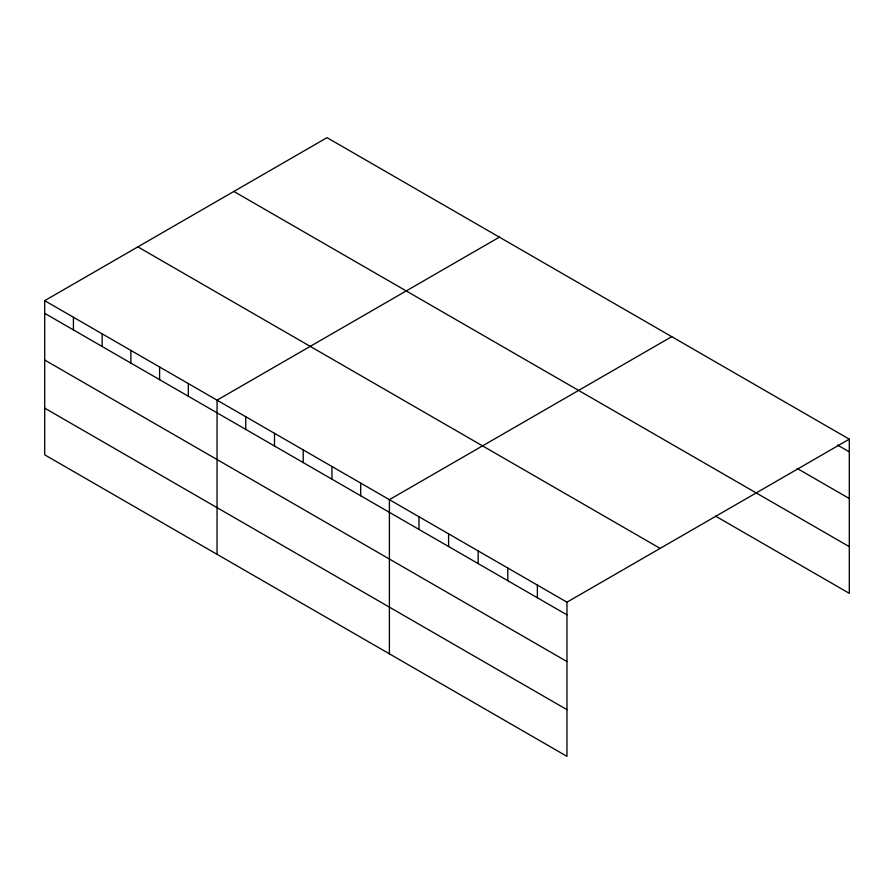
<?xml version="1.0" encoding="UTF-8"?>
<svg xmlns="http://www.w3.org/2000/svg" width="894" height="894" viewBox="0 0 894 894"><rect width="100%" height="100%" fill="white"/><g stroke="black" fill="none" stroke-linecap="round" stroke-linejoin="round"><path stroke-width="1.34" d="M44.7 300.663L566.964 602.187L566.964 756.346L44.7 454.822L44.7 300.663L327.036 137.654L849.3 439.177L849.3 593.337L715.535 516.106M499.377 237.156L217.052 400.166L217.052 554.325M671.729 336.658L389.393 499.668L389.393 653.827M566.964 602.187L849.3 439.177M837.466 445.022L849.3 451.85M797.213 468.467L849.3 498.539M233.859 191.45L849.3 546.647M137.866 246.867L660.141 548.391M44.7 313.325L566.964 614.86M44.7 360.025L566.964 661.549M44.7 408.133L566.964 709.657M537.372 585.101L537.372 597.773M507.77 568.014L507.77 580.687M478.178 550.928L478.178 563.6M448.587 533.841L448.587 546.513M418.984 516.754L418.984 529.427M360.673 483.084L360.673 495.757M331.942 466.5L331.942 479.173M303.222 449.917L303.222 462.589M274.492 433.333L274.492 446.005M245.772 416.749L245.772 429.422M188.321 383.582L188.321 396.254M159.601 366.998L159.601 379.671M130.87 350.414L130.87 363.087M102.151 333.831L102.151 346.503M73.42 317.247L73.42 329.92"/></g></svg>
